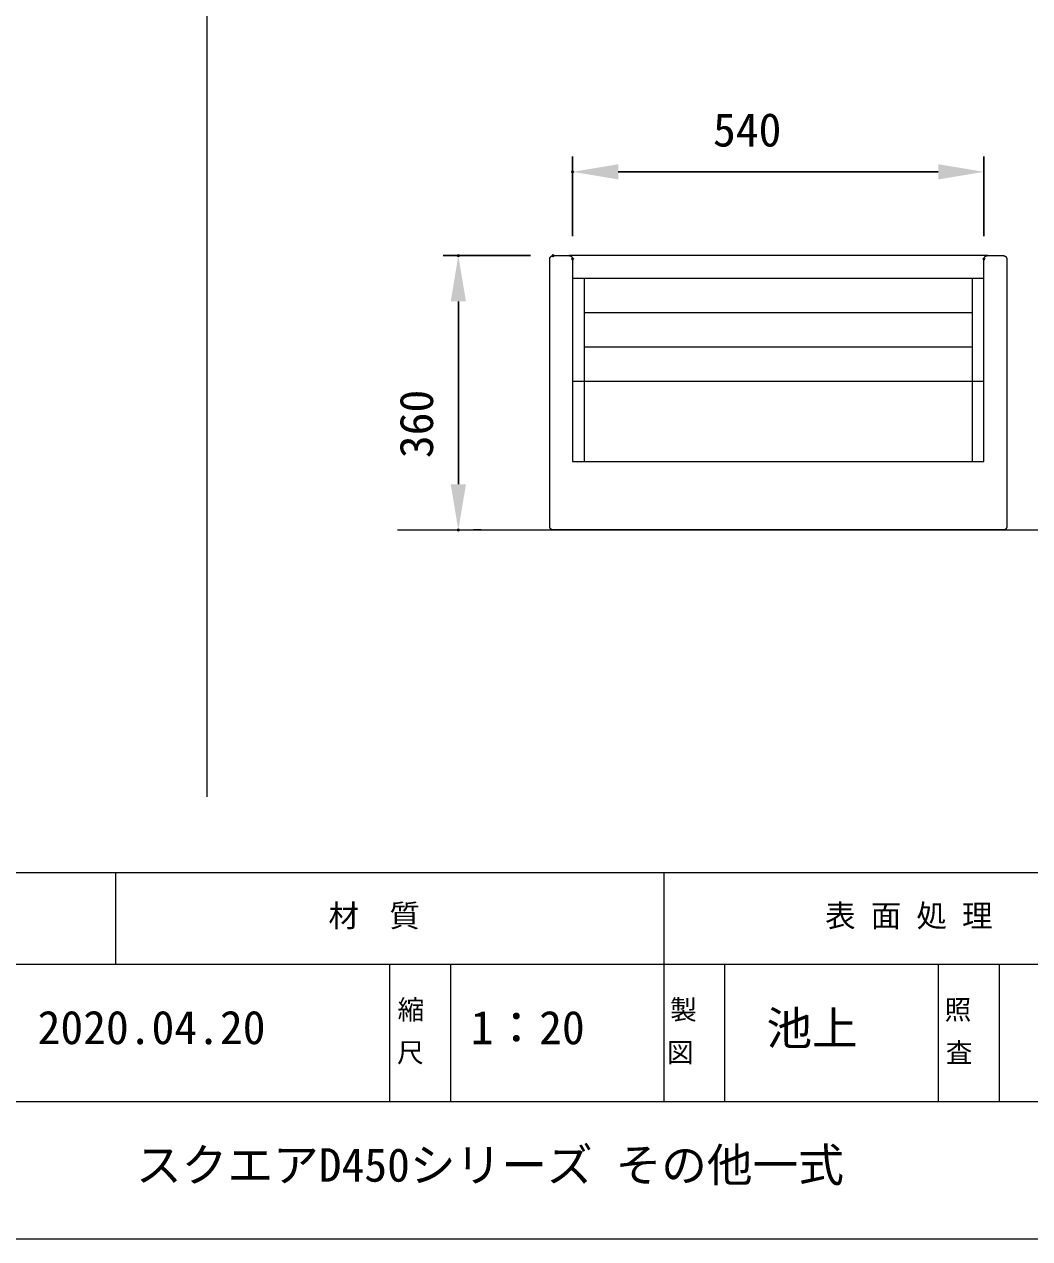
# Model space of a CAD drawing. Units: millimetres, scale not verified. Extents: x -203 to 203, y -143 to 143.
# Drawn here: x 66 to 132, y -138 to -58.3 of the extents above; entities that cross this region are included whole.
import ezdxf
from ezdxf.enums import TextEntityAlignment as Align

# ---------------------------------------------------------------- set-up
doc = ezdxf.new("R2010")
doc.units = ezdxf.units.MM
doc.header["$LTSCALE"] = 0.5
doc.header["$PDMODE"] = 32
doc.header["$PDSIZE"] = 0.1
for name, color, linetype, lineweight in [('0-1_DIMENSION_LINES$02_DIMENSI', 7, 'Continuous', 25), ('0-3_図面_FORMAT$03_TEXT', 7, 'Continuous', 18), ('0-4_図面_FORMAT$01_WAKU$SUB_LINE', 7, 'Continuous', 18), ('0-5_図面_FORMAT$01_WAKU$OUT_LINE', 6, 'Continuous', 18), ('0-8_DIMENSION_LINES$03_LINES', 7, 'Continuous', 18)]:
    doc.layers.add(name, color=color, linetype=linetype, lineweight=lineweight)
doc.layers.add('0-2_DEFPOINTS', color=7, linetype='Continuous')
doc.styles.add('ＭＳ ゴシック', font='')
doc.styles.get('ＭＳ ゴシック').set_extended_font_data('MS Gothic')

# ---------------------------------------------------------------- blocks, each defined once
blk = doc.blocks.new('D22')
at = {"layer": '0-1_DIMENSION_LINES$02_DIMENSI'}
for p, q in [((6978.45, 3513), (6967, 3513)), ((6969, 3483), (6969, 3507)), ((6972, 3477), (6971, 3477))]:
    blk.add_line(p, q, dxfattribs=at)
for points in [[(6970, 3507), (6968, 3507), (6969, 3513)], [(6968, 3483), (6970, 3483), (6969, 3477)]]:
    blk.add_solid(points, dxfattribs=at)
at = {"layer": '0-2_DEFPOINTS'}
for p in [(6969, 3513), (6981.45, 3513), (6969, 3477)]:
    blk.add_point(p, dxfattribs=at)
at = {"layer": '0-1_DIMENSION_LINES$02_DIMENSI', "style": 'ＭＳ ゴシック'}
blk.add_text('360', height=4.399, rotation=90, dxfattribs=at).set_placement((6967, 3486.429), align=Align.BOTTOM_LEFT)
blk = doc.blocks.new('D23')
at = {"layer": '0-1_DIMENSION_LINES$02_DIMENSI'}
for p, q in [((6984, 3515.55), (6984, 3526)), ((7038, 3515.55), (7038, 3526)), ((7032, 3524), (6990, 3524))]:
    blk.add_line(p, q, dxfattribs=at)
for points in [[(6990, 3525), (6990, 3523), (6984, 3524)], [(7032, 3523), (7032, 3525), (7038, 3524)]]:
    blk.add_solid(points, dxfattribs=at)
at = {"layer": '0-2_DEFPOINTS'}
for p in [(6984, 3524), (6984, 3512.55), (7038, 3512.55)]:
    blk.add_point(p, dxfattribs=at)
at = {"layer": '0-1_DIMENSION_LINES$02_DIMENSI', "style": 'ＭＳ ゴシック'}
blk.add_text('540', height=4.399, dxfattribs=at).set_placement((7002.429, 3526), align=Align.BOTTOM_LEFT)
blk = doc.blocks.new('_X68')
at = {"layer": '0-3_図面_FORMAT$03_TEXT', "style": 'ＭＳ ゴシック'}
for s, p in [('照', (7032.836, 3412.002)), ('査', (7032.987, 3406.38))]:
    blk.add_text(s, height=2.566, dxfattribs=at).set_placement(p, align=Align.BOTTOM_LEFT)
blk = doc.blocks.new('_X67')
at = {"layer": '0-3_図面_FORMAT$03_TEXT', "style": 'ＭＳ ゴシック'}
for s, p in [('製', (6996.801, 3412.002)), ('図', (6996.385, 3406.38))]:
    blk.add_text(s, height=2.566, dxfattribs=at).set_placement(p, align=Align.BOTTOM_LEFT)
blk = doc.blocks.new('_X66')
at = {"layer": '0-3_図面_FORMAT$03_TEXT', "style": 'ＭＳ ゴシック'}
for s, p in [('縮', (6961.025, 3412.002)), ('尺', (6960.952, 3406.38))]:
    blk.add_text(s, height=2.566, dxfattribs=at).set_placement(p, align=Align.BOTTOM_LEFT)

msp = doc.modelspace()

# ---------------------------------------------------------------- linework, layer by layer
at = {"layer": '0-4_図面_FORMAT$01_WAKU$SUB_LINE'}
for p, q in [((72, -114), (72, -120)), ((108, -129), (108, -114)), ((90, -129), (90, -120)), ((94, -129), (94, -120)), ((112, -129), (112, -120)), ((126, -120), (126, -129)), ((130, -120), (130, -129)), ((12, -129), (144, -129))]:
    msp.add_line(p, q, dxfattribs=at)
at = {"layer": '0-5_図面_FORMAT$01_WAKU$OUT_LINE'}
for p, q in [((198, -114), (-198, -114)), ((198, -120), (-78, -120)), ((-198, -138), (198, -138))]:
    msp.add_line(p, q, dxfattribs=at)
at = {"layer": '0-8_DIMENSION_LINES$03_LINES'}
for p, q in [((78, 18.5), (78, -109)), ((129.25, -73.5), (101.775, -73.5)), ((129, -75), (102, -75)), ((102.75, -75), (102.75, -87)), ((128.25, -87), (128.25, -75)), ((128.25, -77.25), (102.75, -77.25)), ((128.25, -79.5), (102.75, -79.5)), ((129, -81.75), (102, -81.75)), ((90.5, -91.5), (185.5, -91.5))]:
    msp.add_line(p, q, dxfattribs=at)
for points in [[(100.5105, -91.3431), (100.5083, -91.3357), (100.5064, -91.3283), (100.5047, -91.3208), (100.5033, -91.3132), (100.5021, -91.3056), (100.5012, -91.298), (100.5005, -91.2904), (100.5001, -91.2827), (100.5, -91.275), (100.5, -73.725), (100.5001, -73.7173), (100.5005, -73.7096), (100.5012, -73.702), (100.5021, -73.6944), (100.5033, -73.6868), (100.5047, -73.6792), (100.5064, -73.6717), (100.5083, -73.6643), (100.5105, -73.6569), (100.513, -73.6497), (100.5157, -73.6425), (100.5186, -73.6354), (100.5218, -73.6284), (100.5252, -73.6215), (100.5289, -73.6147), (100.5328, -73.6081), (100.5369, -73.6016), (100.5412, -73.5952), (100.5457, -73.589), (100.5505, -73.583), (100.5554, -73.5771), (100.5606, -73.5714), (100.5659, -73.5659), (100.5714, -73.5606), (100.5771, -73.5554), (100.583, -73.5505), (100.589, -73.5457), (100.5952, -73.5412), (100.6016, -73.5369)], [(100.6016, -73.5369), (100.6081, -73.5328), (100.6147, -73.5289), (100.6215, -73.5252), (100.6284, -73.5218), (100.6354, -73.5186), (100.6425, -73.5157), (100.6497, -73.513), (100.6569, -73.5105), (100.6643, -73.5083), (100.6717, -73.5064), (100.6792, -73.5047), (100.6868, -73.5033), (100.6944, -73.5021), (100.702, -73.5012), (100.7096, -73.5005), (100.7173, -73.5001), (100.725, -73.5), (101.775, -73.5)], [(101.775, -73.5), (101.7827, -73.5001), (101.7904, -73.5005), (101.798, -73.5012), (101.8056, -73.5021), (101.8132, -73.5033), (101.8208, -73.5047), (101.8283, -73.5064), (101.8357, -73.5083), (101.8431, -73.5105), (101.8503, -73.513), (101.8575, -73.5157), (101.8646, -73.5186), (101.8716, -73.5218), (101.8785, -73.5252), (101.8853, -73.5289), (101.8919, -73.5328), (101.8984, -73.5369), (101.9048, -73.5412), (101.911, -73.5457), (101.917, -73.5505), (101.9229, -73.5554), (101.9286, -73.5606), (101.9341, -73.5659), (101.9394, -73.5714), (101.9446, -73.5771), (101.9495, -73.583), (101.9543, -73.589), (101.9588, -73.5952), (101.9631, -73.6016), (101.9672, -73.6081), (101.9711, -73.6147), (101.9748, -73.6215), (101.9782, -73.6284), (101.9814, -73.6354), (101.9843, -73.6425), (101.987, -73.6497), (101.9895, -73.6569), (101.9917, -73.6643), (101.9936, -73.6717)], [(101.9936, -73.6717), (101.9953, -73.6792), (101.9967, -73.6868), (101.9979, -73.6944), (101.9988, -73.702), (101.9995, -73.7096), (101.9999, -73.7173), (102, -73.725), (102, -87), (129, -87), (129, -73.725), (129.0001, -73.7173), (129.0005, -73.7096), (129.0012, -73.702), (129.0021, -73.6944), (129.0033, -73.6868), (129.0047, -73.6792), (129.0064, -73.6717), (129.0083, -73.6643), (129.0105, -73.6569), (129.013, -73.6497), (129.0157, -73.6425), (129.0186, -73.6354), (129.0218, -73.6284), (129.0252, -73.6215), (129.0289, -73.6147), (129.0328, -73.6081), (129.0369, -73.6016), (129.0412, -73.5952), (129.0457, -73.589), (129.0505, -73.583), (129.0554, -73.5771), (129.0606, -73.5714), (129.0659, -73.5659), (129.0714, -73.5606), (129.0771, -73.5554), (129.083, -73.5505), (129.089, -73.5457), (129.0952, -73.5412), (129.1016, -73.5369)], [(129.1016, -73.5369), (129.1081, -73.5328), (129.1147, -73.5289), (129.1215, -73.5252), (129.1284, -73.5218), (129.1354, -73.5186), (129.1425, -73.5157), (129.1497, -73.513), (129.1569, -73.5105), (129.1643, -73.5083), (129.1717, -73.5064), (129.1792, -73.5047), (129.1868, -73.5033), (129.1944, -73.5021), (129.202, -73.5012), (129.2096, -73.5005), (129.2173, -73.5001), (129.225, -73.5), (129.25, -73.5), (129.75, -73.5), (130.25, -73.5), (130.275, -73.5), (130.2827, -73.5001), (130.2904, -73.5005), (130.298, -73.5012), (130.3056, -73.5021), (130.3132, -73.5033), (130.3208, -73.5047), (130.3283, -73.5064), (130.3357, -73.5083), (130.3431, -73.5105), (130.3503, -73.513), (130.3575, -73.5157), (130.3646, -73.5186), (130.3716, -73.5218), (130.3785, -73.5252), (130.3853, -73.5289), (130.3919, -73.5328), (130.3984, -73.5369), (130.4048, -73.5412)], [(130.4048, -73.5412), (130.411, -73.5457), (130.417, -73.5505), (130.4229, -73.5554), (130.4286, -73.5606), (130.4341, -73.5659), (130.4394, -73.5714), (130.4446, -73.5771), (130.4495, -73.583), (130.4543, -73.589), (130.4588, -73.5952), (130.4631, -73.6016), (130.4672, -73.6081), (130.4711, -73.6147), (130.4748, -73.6215), (130.4782, -73.6284), (130.4814, -73.6354), (130.4843, -73.6425), (130.487, -73.6497), (130.4895, -73.6569), (130.4917, -73.6643), (130.4936, -73.6717), (130.4953, -73.6792), (130.4967, -73.6868), (130.4979, -73.6944), (130.4988, -73.702), (130.4995, -73.7096), (130.4999, -73.7173), (130.5, -73.725), (130.5, -91.275), (130.4999, -91.2827), (130.4995, -91.2904), (130.4988, -91.298), (130.4979, -91.3056), (130.4967, -91.3132), (130.4953, -91.3208), (130.4936, -91.3283), (130.4917, -91.3357), (130.4895, -91.3431), (130.487, -91.3503)], [(102, -91.5), (100.75, -91.5), (100.725, -91.5), (100.7173, -91.4999), (100.7096, -91.4995), (100.702, -91.4988), (100.6944, -91.4979), (100.6868, -91.4967), (100.6792, -91.4953), (100.6717, -91.4936), (100.6643, -91.4917), (100.6569, -91.4895), (100.6497, -91.487), (100.6425, -91.4843), (100.6354, -91.4814), (100.6284, -91.4782), (100.6215, -91.4748), (100.6147, -91.4711), (100.6081, -91.4672), (100.6016, -91.4631), (100.5952, -91.4588), (100.589, -91.4543), (100.583, -91.4495), (100.5771, -91.4446), (100.5714, -91.4394), (100.5659, -91.4341), (100.5606, -91.4286), (100.5554, -91.4229), (100.5505, -91.417), (100.5457, -91.411), (100.5412, -91.4048), (100.5369, -91.3984), (100.5328, -91.3919), (100.5289, -91.3853), (100.5252, -91.3785), (100.5218, -91.3716), (100.5186, -91.3646), (100.5157, -91.3575), (100.513, -91.3503), (100.5105, -91.3431)], [(130.487, -91.3503), (130.4843, -91.3575), (130.4814, -91.3646), (130.4782, -91.3716), (130.4748, -91.3785), (130.4711, -91.3853), (130.4672, -91.3919), (130.4631, -91.3984), (130.4588, -91.4048), (130.4543, -91.411), (130.4495, -91.417), (130.4446, -91.4229), (130.4394, -91.4286), (130.4341, -91.4341), (130.4286, -91.4394), (130.4229, -91.4446), (130.417, -91.4495), (130.411, -91.4543), (130.4048, -91.4588), (130.3984, -91.4631), (130.3919, -91.4672), (130.3853, -91.4711), (130.3785, -91.4748), (130.3716, -91.4782), (130.3646, -91.4814), (130.3575, -91.4843), (130.3503, -91.487), (130.3431, -91.4895), (130.3357, -91.4917), (130.3283, -91.4936), (130.3208, -91.4953), (130.3132, -91.4967), (130.3056, -91.4979), (130.298, -91.4988), (130.2904, -91.4995), (130.2827, -91.4999), (130.275, -91.5), (130.25, -91.5), (129, -91.5), (102, -91.5)]]:
    msp.add_lwpolyline(points, dxfattribs=at)

# ---------------------------------------------------------------- block references
at = {"layer": '0-1_DIMENSION_LINES$02_DIMENSI', "xscale": 0.5, "yscale": 0.5}
for name in ['D23', 'D22']:
    msp.add_blockref(name, (-3390, -1830), dxfattribs=at)
at = {"layer": '0-3_図面_FORMAT$03_TEXT', "xscale": 0.5, "yscale": 0.5}
for name in ['_X66', '_X67', '_X68']:
    msp.add_blockref(name, (-3390, -1830), dxfattribs=at)

# ---------------------------------------------------------------- texts
at = {"layer": '0-3_図面_FORMAT$03_TEXT', "style": 'ＭＳ ゴシック'}
for s, height, p in [('材\u3000質', 1.466, (85.975, -117.9799)), ('表 面 処 理', 1.466, (118.573, -117.9799)), ('2020.04.20', 2.199, (66.8822, -125.8936)), ('1：20', 2.199, (95.3078, -125.9023)), ('池上', 2.199, (114.7187, -125.9459)), ('スクエアD450シリーズ その他一式', 2.199, (73.3376, -134.9198))]:
    msp.add_text(s, height=height, dxfattribs=at).set_placement(p, align=Align.BOTTOM_LEFT)

doc.saveas('drawing.dxf')
